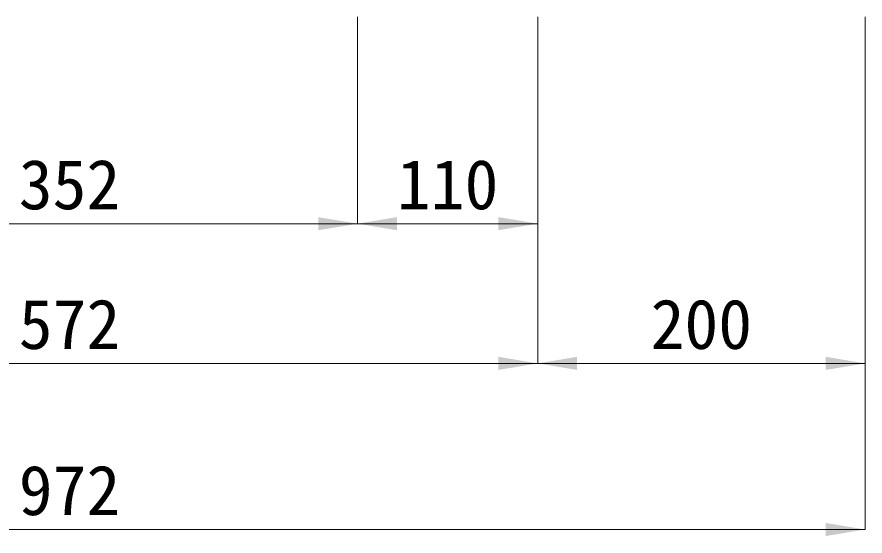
# Model space of a CAD drawing. Units: millimetres at full size. Extents: x 190759 to 276146, y -52712 to -16236.
# Drawn here: x 244007 to 244525, y -49253 to -48936 of the extents above; entities that cross this region are included whole.
import ezdxf
from ezdxf.enums import TextEntityAlignment as Align

# ---------------------------------------------------------------- set-up
doc = ezdxf.new("R2010")
doc.units = ezdxf.units.MM
doc.header["$LTSCALE"] = 18
doc.layers.add('寸法線', color=7, linetype='Continuous', lineweight=9)
doc.styles.add('ＭＳ ゴシック', font='')
doc.styles.get('ＭＳ ゴシック').set_extended_font_data('MS Gothic')

# ---------------------------------------------------------------- blocks, each defined once
blk = doc.blocks.new('filled_arrow')
at = {"color": 0, "linetype": 'Continuous', "lineweight": -2}
blk.add_solid([(7.5, 1.25), (0, 0), (7.5, -1.25)], dxfattribs=at)

msp = doc.modelspace()

# ---------------------------------------------------------------- linework, layer by layer
at = {"layer": '寸法線'}
for p, q in [((244214.99, -48936.16), (244214.99, -49062.49)), ((244214.99, -48936.16), (244214.99, -49062.49)), ((244324.99, -48936.16), (244324.99, -49062.49)), ((244324.99, -48936.16), (244324.99, -49147.84)), ((244324.99, -48936.16), (244324.99, -49147.84)), ((244524.99, -48936.16), (244524.99, -49147.84)), ((244524.99, -48936.16), (244524.99, -49249.36)), ((243862.98, -49062.49), (244214.99, -49062.49)), ((244214.99, -49062.49), (244324.99, -49062.49)), ((243752.98, -49147.84), (244324.99, -49147.84)), ((244324.99, -49147.84), (244524.99, -49147.84)), ((243552.98, -49249.36), (244524.99, -49249.36))]:
    msp.add_line(p, q, dxfattribs=at)

# ---------------------------------------------------------------- block references
at = {"layer": '寸法線', "xscale": 3.2, "yscale": 3.2, "rotation": 180}
for p in [(244214.99, -49062.49), (244324.99, -49062.49), (244324.99, -49147.84), (244524.99, -49147.84), (244524.99, -49249.36)]:
    msp.add_blockref('filled_arrow', p, dxfattribs=at)
at = {"layer": '寸法線', "xscale": 3.2, "yscale": 3.2}
for p in [(244214.99, -49062.49), (244324.99, -49147.84)]:
    msp.add_blockref('filled_arrow', p, dxfattribs=at)

# ---------------------------------------------------------------- texts
at = {"layer": '寸法線', "style": 'ＭＳ ゴシック'}
for s, p in [('352', (244038.98, -49038.49)), ('110', (244269.99, -49038.49)), ('572', (244038.98, -49123.84)), ('200', (244424.99, -49123.84)), ('972', (244038.98, -49225.36))]:
    msp.add_text(s, height=30.38, dxfattribs=at).set_placement(p, align=Align.MIDDLE_CENTER)

doc.saveas('drawing.dxf')
